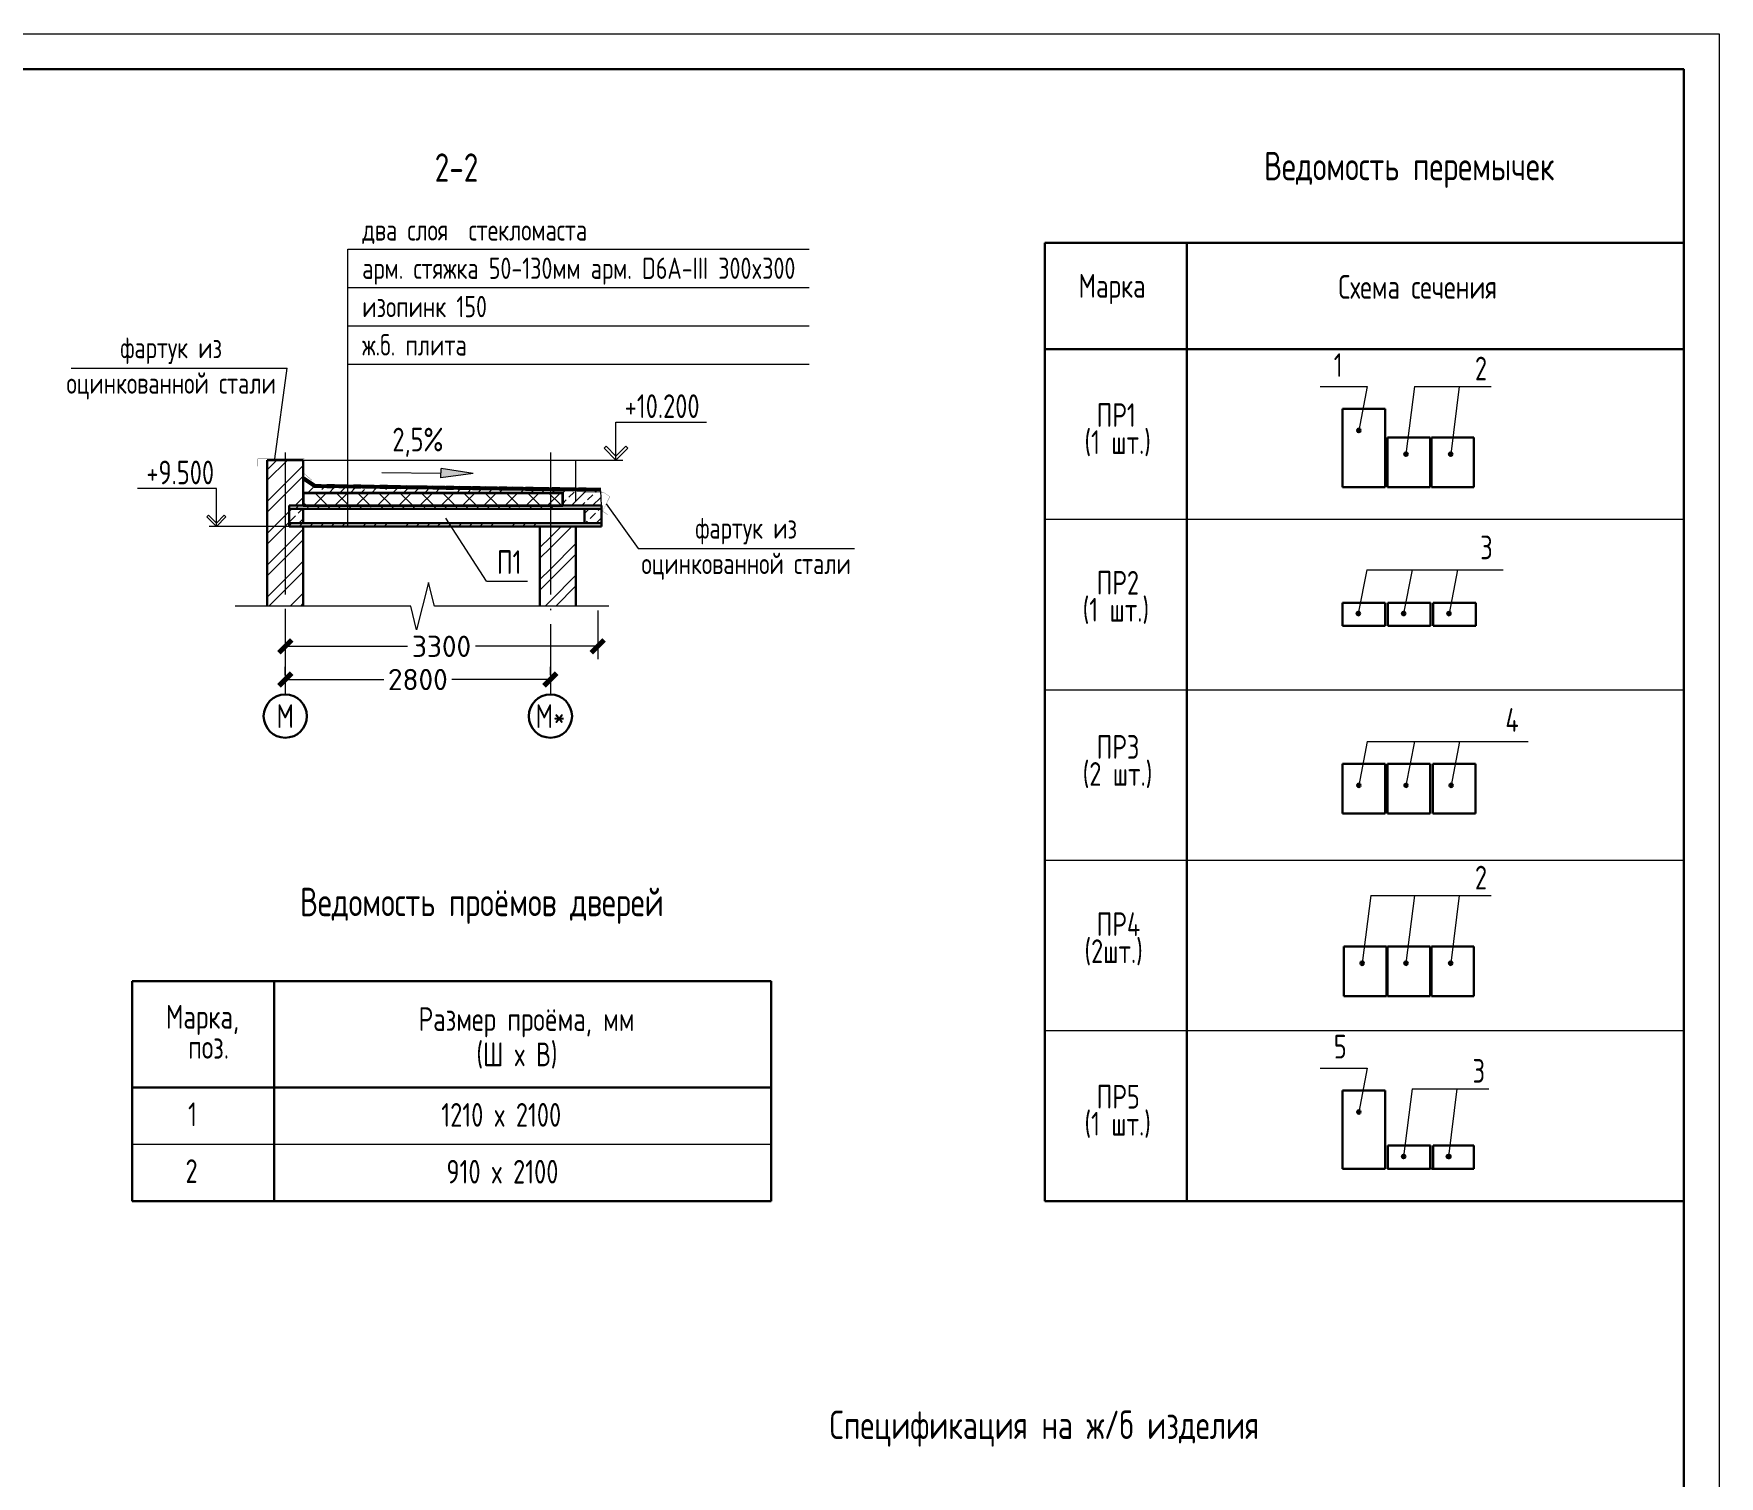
# Model space of a CAD drawing. Extents: x -965262 to 1142518, y -357520 to 71675.
# Drawn here: x 1023160 to 1046918, y -218388 to -198052 of the extents above; entities that cross this region are included whole.
import ezdxf

# ---------------------------------------------------------------- set-up
doc = ezdxf.new("R2010")
doc.units = 0
doc.header["$LTSCALE"] = 10
doc.linetypes.add('DOTE', pattern=[2.42, 2, -0.2, 0.02, -0.2])
doc.layers.get('0').update_dxf_attribs({"linetype": 'CONTINUOUS', "lineweight": 30})
doc.layers.get('Defpoints').update_dxf_attribs({"linetype": 'CONTINUOUS'})
doc.layers.add('DOTE', color=7, linetype='DOTE', lineweight=9)
doc.styles.add('GOST 2.304', font='isocpeur.ttf', dxfattribs={"width": 0.75, "height": 250})
doc.styles.get("Standard").update_dxf_attribs({"font": 'isocpeur.ttf', "height": 300})
doc.dimstyles.get("Standard").update_dxf_attribs({"dimscale": 100, "dimtxt": 300, "dimasz": 1.8, "dimexe": 1.8, "dimexo": 0.625, "dimgap": 0.9, "dimtad": 0, "dimdec": 0, "dimzin": 0, "dimdsep": 46, "dimtxsty": 'Standard', "dimblk": 'ARCHTICK', "dimcen": 0.9, "dimclrd": 256, "dimclre": 256, "dimclrt": 256, "dimadec": 0, "dimazin": 0, "dimtfac": 1, "dimtdec": 0, "dimtofl": 0, "dimtmove": 0, "dimatfit": 3, "dimfxl": 1, "dimtolj": 1, "dimtzin": 0, "dimlwd": 15, "dimlwe": 15, "dimarcsym": 0})
pattern_1 = [(45, (520527.67, -222329.96), (-224.58229, 224.58229), []), (45, (520677.4, -222329.96), (-224.58229, 224.58229), [])]
pattern_2 = [(45, (520527.67, -222329.96), (-149.72152, 149.72152), []), (45, (520677.4, -222329.96), (-149.72152, 149.72152), [105.869105, -52.93455])]

# ---------------------------------------------------------------- blocks, each defined once
blk = doc.blocks.new('_ArchTick')
at = {"color": 0, "linetype": 'ByBlock', "lineweight": 0, "const_width": 0.4}
blk.add_lwpolyline([(-0.5, -0.5), (0.5, 0.5)], dxfattribs=at)
blk = doc.blocks.new('*D2348')
at = {"lineweight": 15, "transparency": 16777216}
for p, q in [((1026706, -207093), (1026706, -206976)), ((1026706, -207156), (1028094, -207156)), ((1030442, -207156), (1029054, -207156)), ((1030442, -207093), (1030442, -206976))]:
    blk.add_line(p, q, dxfattribs=at)
at = {"layer": 'Defpoints', "color": 0, "lineweight": 15, "transparency": 16777216}
for p in [(1026706, -207156), (1030442, -207156), (1030442, -207156)]:
    blk.add_point(p, dxfattribs=at)
at = {"lineweight": 15, "transparency": 16777216, "xscale": 180, "yscale": 180, "zscale": 180, "rotation": 180}
blk.add_blockref('_ArchTick', (1026706, -207156), dxfattribs=at)
at = {"lineweight": 15, "transparency": 16777216, "xscale": 180, "yscale": 180, "zscale": 180}
blk.add_blockref('_ArchTick', (1030442, -207156), dxfattribs=at)
at = {"lineweight": 15, "transparency": 16777216, "insert": (1028574, -207156), "char_height": 300, "attachment_point": 5}
blk.add_mtext('\\A1;2800', dxfattribs=at)
blk = doc.blocks.new('*D2356')
at = {"lineweight": 15, "ltscale": 10, "transparency": 16777216}
for p, q in [((1026706, -206183), (1026706, -206868)), ((1031109, -206183), (1031109, -206868)), ((1026706, -206688), (1028428, -206688)), ((1031109, -206688), (1029388, -206688))]:
    blk.add_line(p, q, dxfattribs=at)
at = {"layer": 'Defpoints', "color": 0, "lineweight": 15, "ltscale": 10, "transparency": 16777216}
for p in [(1026706, -206121), (1031109, -206121), (1031109, -206688)]:
    blk.add_point(p, dxfattribs=at)
at = {"lineweight": 15, "ltscale": 10, "transparency": 16777216, "xscale": 180, "yscale": 180, "zscale": 180, "rotation": 180}
blk.add_blockref('_ArchTick', (1026706, -206688), dxfattribs=at)
at = {"lineweight": 15, "ltscale": 10, "transparency": 16777216, "xscale": 180, "yscale": 180, "zscale": 180}
blk.add_blockref('_ArchTick', (1031109, -206688), dxfattribs=at)
at = {"lineweight": 15, "ltscale": 10, "transparency": 16777216, "insert": (1028908, -206688), "char_height": 300, "attachment_point": 5}
blk.add_mtext('\\A1;3300', dxfattribs=at)

msp = doc.modelspace()

# ---------------------------------------------------------------- hatches: boundary and pattern name
for points in [[(1041862, -203644.6, 1), (1041812, -203644.6, 1)], [(1042526.8, -203978.9, 1), (1042476.8, -203978.9, 1)], [(1043156.6, -203978.9, 1), (1043106.6, -203978.9, 1)], [(1041854.5, -206226.3, 1), (1041804.5, -206226.3, 1)], [(1042493.9, -206226.3, 1), (1042443.8, -206226.3, 1)], [(1043133.2, -206226.3, 1), (1043083.2, -206226.3, 1)], [(1041862, -208647.7, 1), (1041812, -208647.7, 1)], [(1042526.8, -208647.7, 1), (1042476.8, -208647.7, 1)], [(1043163.4, -208647.7, 1), (1043113.4, -208647.7, 1)], [(1041909.7, -211155.2, 1), (1041859.7, -211155.2, 1)], [(1042526.8, -211155.2, 1), (1042476.8, -211155.2, 1)], [(1043156.6, -211155.2, 1), (1043106.6, -211155.2, 1)], [(1041862, -213252.7, 1), (1041812, -213252.7, 1)], [(1042493.9, -213879.3, 1), (1042443.8, -213879.3, 1)], [(1042493.9, -213879.8, 1), (1042443.8, -213879.8, 1)], [(1043123.6, -213879.3, 1), (1043073.6, -213879.3, 1)], [(1043133.2, -213879.8, 1), (1043083.2, -213879.8, 1)]]:
    msp.add_hatch(color=256).paths.add_polyline_path(points)
at = {"lineweight": 15, "ltscale": 10}
h = msp.add_hatch(dxfattribs=at)
h.set_pattern_fill('ANSI32', color=256, scale=33.3446, style=0)
h.set_pattern_definition(pattern_1)
h.paths.add_polyline_path([(1026705.7, -204063.4), (1026452.1, -204063.4), (1026452.1, -206120.6), (1026705.7, -206120.6)])
h.paths.add_polyline_path([(1026959.2, -204063.4), (1026705.7, -204063.4), (1026705.7, -206120.6), (1026959.2, -206120.6), (1026959.2, -204997.5), (1026759.1, -204997.5), (1026759.1, -204703.9), (1026959.2, -204703.9), (1026959.2, -204527.9)])
msp.add_hatch(color=256, dxfattribs=at).paths.add_polyline_path([(1028901.3, -204181.5), (1028899.5, -204312.3), (1029353.2, -204252.9)])
h = msp.add_hatch(dxfattribs=at)
h.set_pattern_fill('ANSI33', color=256, scale=33.3446, style=0)
h.set_pattern_definition(pattern_2)
h.paths.add_polyline_path([(1026959.2, -204441.2), (1026959.2, -204527.9), (1030442.2, -204527.9), (1030442.2, -204485.5)])
h.paths.add_polyline_path([(1030442.2, -204485.5), (1030442.2, -204527.9), (1030617.7, -204527.9), (1030617.7, -204703.9), (1031152, -204703.9), (1031152, -204494.5)])
h = msp.add_hatch(dxfattribs=at)
h.set_pattern_fill('ANSI37', color=256, scale=66.722783, style=0)
h.set_pattern_definition([(45, (986309.93, -196067.3), (-149.7969, 149.7969), []), (135, (986309.93, -196067.3), (-149.7969, -149.7969), [])])
h.paths.add_polyline_path([(1030442.2, -204527.9), (1026959.2, -204527.9), (1026959.2, -204703.9), (1030442.2, -204703.9)])
h.paths.add_polyline_path([(1030617.7, -204527.9), (1030442.2, -204527.9), (1030442.2, -204703.9), (1030617.7, -204703.9)])
h = msp.add_hatch(dxfattribs=at)
h.set_pattern_fill('ANSI35', color=256, scale=33.361392, style=0)
h.set_pattern_definition([(45, (986309.93, -196156.75), (-149.7969, 149.7969), []), (45, (986459.73, -196156.75), (-149.7969, 149.7969), [264.80605, -52.9612, 0, -52.9612])])
h.paths.add_polyline_path([(1030442.2, -204703.9), (1026759.1, -204703.9), (1026759.1, -204750.6), (1030442.2, -204750.6)])
h.paths.add_polyline_path([(1029012.2, -204950.8), (1026759.1, -204950.8), (1026759.1, -204997.5), (1029042.6, -204997.5)])
h.paths.add_polyline_path([(1030442.2, -204950.8), (1029012.2, -204950.8), (1029042.6, -204997.5), (1030442.2, -204997.5)])
h.paths.add_polyline_path([(1030495.5, -204950.8), (1030442.2, -204950.8), (1030442.2, -204997.5), (1030495.5, -204997.5)])
h.paths.add_polyline_path([(1030495.5, -204703.9), (1030442.2, -204703.9), (1030442.2, -204750.6), (1030495.5, -204750.6)])
h = msp.add_hatch(dxfattribs=at)
h.set_pattern_fill('ANSI33', color=256, scale=33.3446, style=0)
h.set_pattern_definition(pattern_2)
h.paths.add_polyline_path([(1026959.2, -204750.6), (1026759.1, -204750.6), (1026759.1, -204950.8), (1026959.2, -204950.8)])
h = msp.add_hatch(dxfattribs=at)
h.set_pattern_fill('ANSI33', color=256, scale=33.3446, style=0)
h.set_pattern_definition(pattern_2)
h.paths.add_polyline_path([(1031162.8, -204750.6), (1030922.9, -204750.6), (1030922.9, -204950.8), (1031162.8, -204950.8)])
h = msp.add_hatch(dxfattribs=at)
h.set_pattern_fill('ANSI32', color=256, scale=33.3446, style=0)
h.set_pattern_definition(pattern_1)
h.paths.add_polyline_path([(1030442.2, -204997.5), (1030295.4, -204997.5), (1030295.4, -206120.6), (1030442.2, -206120.6)])
h = msp.add_hatch(dxfattribs=at)
h.set_pattern_fill('ANSI32', color=256, scale=33.3446, style=0)
h.set_pattern_definition(pattern_1)
h.paths.add_polyline_path([(1030802.5, -204997.5), (1030442.2, -204997.5), (1030442.2, -206120.6), (1030802.5, -206120.6)])

# ---------------------------------------------------------------- linework, layer by layer
for p, q in [((1037409.5, -200999.2, 9801.8), (1046417, -200999.2, 9801.8)), ((1037409.5, -202500.4, 9801.8), (1037409.5, -200999.2, 9801.8)), ((1039411.2, -202500.4, 9801.8), (1039411.2, -200999.2, 9801.8)), ((1046417, -202500.4, 9801.8), (1046417, -200999.2, 9801.8)), ((1046417, -200999.2, 9801.8), (1046417, -202500.4, 9801.8)), ((1046417, -202500.4, 9801.8), (1037409.5, -202500.4, 9801.8)), ((1037409.5, -202500.4, 9801.8), (1037409.5, -214510.5, 9801.8)), ((1039411.2, -202500.4, 9801.8), (1039411.2, -214510.5, 9801.8)), ((1046417, -202500.4, 9801.8), (1046417, -209706.5, 9801.8)), ((1046417, -202500.4, 9801.8), (1046417, -209706.5, 9801.8)), ((1041606, -203342.4, 9801.8), (1041606, -204443.3, 9801.8)), ((1042206.5, -203342.4, 9801.8), (1041606, -203342.4, 9801.8)), ((1042206.5, -203342.4, 9801.8), (1042206.5, -204443.3, 9801.8)), ((1042242.6, -203742.7, 9801.8), (1042242.6, -204443.3, 9801.8)), ((1042843.1, -203742.7, 9801.8), (1042242.6, -203742.7, 9801.8)), ((1042843.1, -203742.7, 9801.8), (1042843.1, -204443.3, 9801.8)), ((1043460.2, -203742.7, 9801.8), (1042859.7, -203742.7, 9801.8)), ((1042859.7, -203742.7, 9801.8), (1042859.7, -204443.3, 9801.8)), ((1043460.2, -203742.7, 9801.8), (1043460.2, -204443.3, 9801.8)), ((1042206.5, -204118, 9801.8), (1042206.5, -204443.3, 9801.8)), ((1042843.1, -204118, 9801.8), (1042843.1, -204443.3, 9801.8)), ((1043460.2, -204118, 9801.8), (1043460.2, -204443.3, 9801.8)), ((1042206.5, -204443.3, 9801.8), (1041606, -204443.3, 9801.8)), ((1042843.1, -204443.3, 9801.8), (1042242.6, -204443.3, 9801.8)), ((1043460.2, -204443.3, 9801.8), (1042859.7, -204443.3, 9801.8)), ((1041606, -206072.7, 9801.8), (1041606, -206397.9, 9801.8)), ((1042206.5, -206072.7, 9801.8), (1041606, -206072.7, 9801.8)), ((1042206.5, -206072.7, 9801.8), (1041606, -206072.7, 9801.8)), ((1042206.5, -206072.7, 9801.8), (1042206.5, -206397.9, 9801.8)), ((1042845.9, -206072.7, 9801.8), (1042245.4, -206072.7, 9801.8)), ((1042845.9, -206072.7, 9801.8), (1042245.4, -206072.7, 9801.8)), ((1042245.4, -206072.7, 9801.8), (1042245.4, -206397.9, 9801.8)), ((1042845.9, -206072.7, 9801.8), (1042845.9, -206397.9, 9801.8)), ((1042884.7, -206072.7, 9801.8), (1042884.7, -206397.9, 9801.8)), ((1043485.2, -206072.7, 9801.8), (1042884.7, -206072.7, 9801.8)), ((1043485.2, -206072.7, 9801.8), (1042884.7, -206072.7, 9801.8)), ((1043485.2, -206072.7, 9801.8), (1043485.2, -206397.9, 9801.8)), ((1042206.5, -206397.9, 9801.8), (1041606, -206397.9, 9801.8)), ((1042845.9, -206397.9, 9801.8), (1042245.4, -206397.9, 9801.8)), ((1043485.2, -206397.9, 9801.8), (1042884.7, -206397.9, 9801.8)), ((1041606, -208345.5, 9801.8), (1041606, -209046, 9801.8)), ((1042206.5, -208345.5, 9801.8), (1041606, -208345.5, 9801.8)), ((1042206.5, -208345.5, 9801.8), (1042206.5, -209046, 9801.8)), ((1042242.6, -208345.5, 9801.8), (1042242.6, -209046, 9801.8)), ((1042843.1, -208345.5, 9801.8), (1042242.6, -208345.5, 9801.8)), ((1042843.1, -208345.5, 9801.8), (1042843.1, -209046, 9801.8)), ((1043479.6, -208345.5, 9801.8), (1042879.1, -208345.5, 9801.8)), ((1042879.1, -208345.5, 9801.8), (1042879.1, -209046, 9801.8)), ((1043479.6, -208345.5, 9801.8), (1043479.6, -209046, 9801.8)), ((1042206.5, -209046, 9801.8), (1041606, -209046, 9801.8)), ((1042843.1, -209046, 9801.8), (1042242.6, -209046, 9801.8)), ((1043479.6, -209046, 9801.8), (1042879.1, -209046, 9801.8)), ((1041625.5, -210919, 9801.8), (1041625.5, -211619.5, 9801.8)), ((1042226, -210919, 9801.8), (1041625.5, -210919, 9801.8)), ((1042226, -210919, 9801.8), (1042226, -211619.5, 9801.8)), ((1042843.1, -210919, 9801.8), (1042242.6, -210919, 9801.8)), ((1042242.6, -210919, 9801.8), (1042242.6, -211619.5, 9801.8)), ((1042843.1, -210919, 9801.8), (1042843.1, -211619.5, 9801.8)), ((1043460.2, -210919, 9801.8), (1042859.7, -210919, 9801.8)), ((1042859.7, -210919, 9801.8), (1042859.7, -211619.5, 9801.8)), ((1043460.2, -210919, 9801.8), (1043460.2, -211619.5, 9801.8)), ((1024546.1, -211407.9, 9801.8), (1033553.7, -211407.9, 9801.8)), ((1024546.1, -212909.2, 9801.8), (1024546.1, -211407.9, 9801.8)), ((1026547.8, -212909.2, 9801.8), (1026547.8, -211407.9, 9801.8)), ((1033553.7, -211407.9, 9801.8), (1033553.7, -212909.2, 9801.8)), ((1042226, -211294.3, 9801.8), (1042226, -211619.5, 9801.8)), ((1042843.1, -211294.3, 9801.8), (1042843.1, -211619.5, 9801.8)), ((1043460.2, -211294.3, 9801.8), (1043460.2, -211619.5, 9801.8)), ((1042226, -211619.5, 9801.8), (1041625.5, -211619.5, 9801.8)), ((1042843.1, -211619.5, 9801.8), (1042242.6, -211619.5, 9801.8)), ((1043460.2, -211619.5, 9801.8), (1042859.7, -211619.5, 9801.8)), ((1033553.7, -212909.2, 9801.8), (1024546.1, -212909.2, 9801.8)), ((1024546.1, -212909.2, 9801.8), (1024546.1, -214510.5, 9801.8)), ((1026547.8, -212909.2, 9801.8), (1026547.8, -214510.5, 9801.8)), ((1033553.7, -212909.2, 9801.8), (1033553.7, -214510.5, 9801.8)), ((1041606, -212950.5, 9801.8), (1041606, -214051.4, 9801.8)), ((1042206.5, -212950.5, 9801.8), (1041606, -212950.5, 9801.8)), ((1042206.5, -212950.5, 9801.8), (1042206.5, -214051.4, 9801.8)), ((1042206.5, -213726.1, 9801.8), (1042206.5, -214051.4, 9801.8)), ((1042845.9, -213726.1, 9801.8), (1042245.4, -213726.1, 9801.8)), ((1042245.4, -213726.1, 9801.8), (1042245.4, -214051.4, 9801.8)), ((1042845.9, -213726.1, 9801.8), (1042245.4, -213726.1, 9801.8)), ((1042843.1, -213726.1, 9801.8), (1042843.1, -214051.4, 9801.8)), ((1042845.9, -213726.1, 9801.8), (1042845.9, -214051.4, 9801.8)), ((1043460.2, -213726.1, 9801.8), (1042884.7, -213726.1, 9801.8)), ((1042884.7, -213726.1, 9801.8), (1042884.7, -214051.4, 9801.8)), ((1043460.2, -213726.1, 9801.8), (1042884.7, -213726.1, 9801.8)), ((1043460.2, -213726.1, 9801.8), (1043460.2, -214051.4, 9801.8)), ((1042206.5, -214051.4, 9801.8), (1041606, -214051.4, 9801.8)), ((1042843.1, -214051.4, 9801.8), (1042242.6, -214051.4, 9801.8)), ((1042845.9, -214051.4, 9801.8), (1042245.4, -214051.4, 9801.8)), ((1043460.2, -214051.4, 9801.8), (1042859.7, -214051.4, 9801.8)), ((1043460.2, -214051.4, 9801.8), (1042884.7, -214051.4, 9801.8)), ((1033553.7, -214510.5, 9801.8), (1024546.1, -214510.5, 9801.8)), ((1046417, -214510.5, 9801.8), (1037409.5, -214510.5, 9801.8))]:
    msp.add_line(p, q)
at = {"lineweight": 15, "ltscale": 10, "extrusion": (0, -1, 0)}
for p, q in [((1023685.9, -202765.3), (1026732.6, -202765.3)), ((1031681.8, -205308.1, 9801.8), (1034728.5, -205308.1, 9801.8))]:
    msp.add_line(p, q, dxfattribs=at)
at = {"lineweight": 15, "ltscale": 10, "extrusion": (0.972576, 0.068877, -0.222153)}
msp.add_line((1026558.5, -204044.1, 11008.5), (1026732.6, -202765.3), dxfattribs=at)
at = {"lineweight": 15, "ltscale": 10, "extrusion": (1, 0, 0)}
msp.add_line((1027587.2, -204997.5, 9801.8), (1027587.2, -202708.6, 11972), dxfattribs=at)
at = {"lineweight": 15, "ltscale": 0.25}
for p, q in [((1041291.4, -203026.5, 9801.8), (1041956.2, -203026.5, 9801.8)), ((1041956.2, -203026.5, 9801.8), (1041837, -203644.6, 9801.8)), ((1042621.1, -203026.5, 9801.8), (1042501.8, -203979.4, 9801.8)), ((1043250.9, -203026.5, 9801.8), (1043131.6, -203979.4, 9801.8)), ((1041948.8, -205608.2, 9801.8), (1041829.5, -206226.3, 9801.8)), ((1041948.8, -205608.2, 9801.8), (1043869.7, -205608.2, 9801.8)), ((1042588.1, -205608.2, 9801.8), (1042468.8, -206226.3, 9801.8)), ((1043227.4, -205608.2, 9801.8), (1043108.2, -206226.3, 9801.8)), ((1041956.2, -208029.5, 9801.8), (1041837, -208647.7, 9801.8)), ((1041956.2, -208029.5, 9801.8), (1044221.8, -208029.5, 9801.8)), ((1042621.1, -208029.5, 9801.8), (1042501.8, -208647.7, 9801.8)), ((1043257.6, -208029.5, 9801.8), (1043138.4, -208647.7, 9801.8)), ((1042004, -210202.7, 9801.8), (1041884.7, -211155.6, 9801.8)), ((1042621.1, -210202.7, 9801.8), (1042501.8, -211155.6, 9801.8)), ((1043250.9, -210202.7, 9801.8), (1043131.6, -211155.6, 9801.8)), ((1041291.4, -212634.6, 9801.8), (1041956.2, -212634.6, 9801.8)), ((1041956.2, -212634.6, 9801.8), (1041837, -213252.7, 9801.8)), ((1042588.1, -212926.9, 9801.8), (1042468.8, -213879.8, 9801.8)), ((1043217.9, -212926.9, 9801.8), (1043098.6, -213879.8, 9801.8))]:
    msp.add_line(p, q, dxfattribs=at)
at = {"lineweight": 15}
for p, q in [((1042621.1, -203026.5, 9801.8), (1043701.9, -203026.5, 9801.8)), ((1028899.5, -204312.3, 9801.8), (1028901.3, -204181.5, 9801.8)), ((1029353.2, -204252.9, 9801.8), (1028899.5, -204312.3, 9801.8)), ((1029353.2, -204252.9, 9801.8), (1028901.3, -204181.5, 9801.8)), ((1046417, -204902.4, 9801.8), (1037409.5, -204902.4, 9801.8)), ((1046417, -207304.5, 9801.8), (1037409.5, -207304.5, 9801.8)), ((1046417, -209706.5, 9801.8), (1037409.5, -209706.5, 9801.8)), ((1042004, -210202.7, 9801.8), (1043701.9, -210202.7, 9801.8)), ((1046417, -212108.5, 9801.8), (1037409.5, -212108.5, 9801.8)), ((1042588.1, -212926.9, 9801.8), (1043668.9, -212926.9, 9801.8)), ((1033553.7, -213709.9, 9801.8), (1024546.1, -213709.9, 9801.8))]:
    msp.add_line(p, q, dxfattribs=at)
at = {"ltscale": 100, "extrusion": (0, -1, 0)}
for p, q in [((1026452.1, -204063.4, 9801.8), (1026452.1, -206120.6, 9801.8)), ((1026959.2, -204063.4, 9801.8), (1026959.2, -204703.9, 9801.8)), ((1026959.2, -204997.5, 9801.8), (1026959.2, -206120.6, 9801.8)), ((1030295.4, -204997.5, 9801.8), (1030295.4, -206120.6, 9801.8)), ((1030802.5, -204997.5, 9801.8), (1030802.5, -206120.6, 9801.8))]:
    msp.add_line(p, q, dxfattribs=at)
at = {"ltscale": 10}
for p, q in [((1026452.1, -204063.4, 9801.8), (1026959.2, -204063.4, 9801.8)), ((1026759.1, -204703.9, 9801.8), (1031162.8, -204703.9, 9801.8)), ((1026759.1, -204703.9, 9801.8), (1026759.1, -204997.5, 9801.8)), ((1026759.1, -204750.6, 9801.8), (1031162.8, -204750.6, 9801.8)), ((1026959.2, -204750.6, 9801.8), (1026959.2, -204950.8, 9801.8)), ((1030922.9, -204750.6, 9801.8), (1030922.9, -204950.8, 9801.8)), ((1031162.8, -204703.9, 9801.8), (1031162.8, -204997.5, 9801.8)), ((1026759.1, -204950.8, 9801.8), (1031162.8, -204950.8, 9801.8)), ((1026759.1, -204997.5, 9801.8), (1031162.8, -204997.5, 9801.8))]:
    msp.add_line(p, q, dxfattribs=at)
at = {"lineweight": 15, "ltscale": 10}
for p, q in [((1026959.2, -204063.4, 9801.8), (1030802.5, -204063.4, 9801.8)), ((1028065.7, -204235.8, 9801.8), (1028900.4, -204246.9, 9801.8))]:
    msp.add_line(p, q, dxfattribs=at)
at = {"lineweight": 0, "ltscale": 10}
for p, q in [((1030802.5, -204647.4, 9801.8), (1030802.5, -204063.4, 9801.8)), ((1031162.8, -204703.9, 9801.8), (1031152, -204494.5, 9801.8))]:
    msp.add_line(p, q, dxfattribs=at)
at = {"linetype": 'Continuous', "lineweight": 15, "ltscale": 100}
for p, q in [((1031226.5, -203868.3, 11008.5), (1031198.2, -203896.6, 11008.5)), ((1031198.2, -203896.6, 11008.5), (1031365, -204063.4, 9801.8)), ((1031365, -204006.8, 11008.5), (1031226.5, -203868.3, 11008.5)), ((1031365, -204006.8, 11008.5), (1031503.5, -203868.3, 11008.5)), ((1031531.8, -203896.6, 11008.5), (1031365, -204063.4, 9801.8)), ((1031365, -204063.4, 9801.8), (1031365, -204006.8, 11008.5)), ((1031365, -204063.4, 9801.8), (1031365, -204006.8, 11008.5)), ((1031503.5, -203868.3, 11008.5), (1031531.8, -203896.6, 11008.5)), ((1025624.3, -204840.5, 11008.5), (1025600.7, -204864.1, 11008.5)), ((1025600.7, -204864.1, 11008.5), (1025734.1, -204997.5, 9801.8)), ((1025734.1, -204950.3, 11008.5), (1025624.3, -204840.5, 11008.5)), ((1025734.1, -204950.3, 11008.5), (1025844, -204840.5, 11008.5)), ((1025867.6, -204864.1, 11008.5), (1025734.1, -204997.5, 9801.8)), ((1025734.1, -204997.5, 9801.8), (1025734.1, -204950.3, 11008.5)), ((1025734.1, -204997.5, 9801.8), (1025734.1, -204950.3, 11008.5)), ((1025844, -204840.5, 11008.5), (1025867.6, -204864.1, 11008.5))]:
    msp.add_line(p, q, dxfattribs=at)
at = {"linetype": 'Continuous', "ltscale": 2}
for p, q in [((1026974.2, -204308.2, 11008.5), (1026959.2, -204330.3, 11008.5)), ((1027062.6, -204368, 11008.5), (1026974.2, -204308.2, 11008.5)), ((1026959.2, -204330.3, 11008.5), (1027047.6, -204390.1, 11008.5)), ((1027047.6, -204390.1, 11008.5), (1027062.6, -204368, 11008.5)), ((1027128.9, -204412.9, 11008.5), (1027114, -204435, 11008.5)), ((1027114, -204435, 11008.5), (1027123.1, -204441.2, 11008.5)), ((1027123.1, -204441.2, 11008.5), (1027123.4, -204414.5, 11008.5)), ((1027123.4, -204414.5, 11008.5), (1027123.1, -204441.2, 11008.5)), ((1027131.4, -204414.6, 11008.5), (1027123.1, -204441.2, 11008.5)), ((1027131.4, -204414.6, 11008.5), (1027123.1, -204441.2, 11008.5)), ((1027123.1, -204441.2, 11008.5), (1027138, -204419.1, 11008.5)), ((1027123.1, -204441.2, 11008.5), (1027138, -204419.1, 11008.5)), ((1027123.1, -204441.2, 11008.5), (1027123.1, -204441.2, 11008.5)), ((1027123.1, -204441.2, 11008.5), (1027123.1, -204441.2, 11008.5)), ((1027123.1, -204441.2, 11008.5), (1027210.8, -204442.3, 11008.5)), ((1027123.4, -204414.5, 11008.5), (1027131.4, -204414.6, 11008.5)), ((1027211.2, -204415.6, 11008.5), (1027123.4, -204414.5, 11008.5)), ((1027138, -204419.1, 11008.5), (1027128.9, -204412.9, 11008.5)), ((1027138, -204419.1, 11008.5), (1027131.4, -204414.6, 11008.5)), ((1027210.8, -204442.3, 11008.5), (1027211.2, -204415.6, 11008.5)), ((1027291.2, -204416.7, 11008.5), (1027290.9, -204443.4, 11008.5)), ((1027290.9, -204443.4, 11008.5), (1027397.6, -204444.8, 11008.5)), ((1027398, -204418.1, 11008.5), (1027291.2, -204416.7, 11008.5)), ((1027397.6, -204444.8, 11008.5), (1027398, -204418.1, 11008.5)), ((1027478.1, -204419.2, 11008.5), (1027477.7, -204445.9, 11008.5)), ((1027477.7, -204445.9, 11008.5), (1027584.4, -204447.3, 11008.5)), ((1027584.8, -204420.6, 11008.5), (1027478.1, -204419.2, 11008.5)), ((1027584.4, -204447.3, 11008.5), (1027584.8, -204420.6, 11008.5)), ((1027664.9, -204421.6, 11008.5), (1027664.5, -204448.3, 11008.5)), ((1027664.5, -204448.3, 11008.5), (1027771.3, -204449.7, 11008.5)), ((1027771.6, -204423.1, 11008.5), (1027664.9, -204421.6, 11008.5)), ((1027771.3, -204449.7, 11008.5), (1027771.6, -204423.1, 11008.5)), ((1027851.7, -204424.1, 11008.5), (1027851.3, -204450.8, 11008.5)), ((1027851.3, -204450.8, 11008.5), (1027958.1, -204452.2, 11008.5)), ((1027958.4, -204425.5, 11008.5), (1027851.7, -204424.1, 11008.5)), ((1027958.1, -204452.2, 11008.5), (1027958.4, -204425.5, 11008.5)), ((1028038.5, -204426.6, 11008.5), (1028038.1, -204453.3, 11008.5)), ((1028038.1, -204453.3, 11008.5), (1028144.9, -204454.7, 11008.5)), ((1028145.2, -204428, 11008.5), (1028038.5, -204426.6, 11008.5)), ((1028144.9, -204454.7, 11008.5), (1028145.2, -204428, 11008.5)), ((1028225.3, -204429.1, 11008.5), (1028224.9, -204455.8, 11008.5)), ((1028224.9, -204455.8, 11008.5), (1028331.7, -204457.2, 11008.5)), ((1028332, -204430.5, 11008.5), (1028225.3, -204429.1, 11008.5)), ((1028331.7, -204457.2, 11008.5), (1028332, -204430.5, 11008.5)), ((1028412.1, -204431.5, 11008.5), (1028411.7, -204458.2, 11008.5)), ((1028411.7, -204458.2, 11008.5), (1028518.5, -204459.6, 11008.5)), ((1028518.8, -204433, 11008.5), (1028412.1, -204431.5, 11008.5)), ((1028518.5, -204459.6, 11008.5), (1028518.8, -204433, 11008.5)), ((1028598.9, -204434, 11008.5), (1028598.5, -204460.7, 11008.5)), ((1028598.5, -204460.7, 11008.5), (1028705.3, -204462.1, 11008.5)), ((1028705.6, -204435.4, 11008.5), (1028598.9, -204434, 11008.5)), ((1028705.3, -204462.1, 11008.5), (1028705.6, -204435.4, 11008.5)), ((1028785.7, -204436.5, 11008.5), (1028785.4, -204463.2, 11008.5)), ((1028785.4, -204463.2, 11008.5), (1028892.1, -204464.6, 11008.5)), ((1028892.5, -204437.9, 11008.5), (1028785.7, -204436.5, 11008.5)), ((1028892.1, -204464.6, 11008.5), (1028892.5, -204437.9, 11008.5)), ((1028972.5, -204439, 11008.5), (1028972.2, -204465.7, 11008.5)), ((1028972.2, -204465.7, 11008.5), (1029078.9, -204467.1, 11008.5)), ((1029079.3, -204440.4, 11008.5), (1028972.5, -204439, 11008.5)), ((1029078.9, -204467.1, 11008.5), (1029079.3, -204440.4, 11008.5)), ((1029159.3, -204441.4, 11008.5), (1029159, -204468.1, 11008.5)), ((1029159, -204468.1, 11008.5), (1029265.7, -204469.5, 11008.5)), ((1029266.1, -204442.9, 11008.5), (1029159.3, -204441.4, 11008.5)), ((1029265.7, -204469.5, 11008.5), (1029266.1, -204442.9, 11008.5)), ((1029346.1, -204443.9, 11008.5), (1029345.8, -204470.6, 11008.5)), ((1029345.8, -204470.6, 11008.5), (1029452.5, -204472, 11008.5)), ((1029452.9, -204445.3, 11008.5), (1029346.1, -204443.9, 11008.5)), ((1029452.5, -204472, 11008.5), (1029452.9, -204445.3, 11008.5)), ((1029532.9, -204446.4, 11008.5), (1029532.6, -204473.1, 11008.5)), ((1029532.6, -204473.1, 11008.5), (1029639.3, -204474.5, 11008.5)), ((1029639.7, -204447.8, 11008.5), (1029532.9, -204446.4, 11008.5)), ((1029639.3, -204474.5, 11008.5), (1029639.7, -204447.8, 11008.5)), ((1029719.7, -204448.9, 11008.5), (1029719.4, -204475.6, 11008.5)), ((1029719.4, -204475.6, 11008.5), (1029826.1, -204477, 11008.5)), ((1029826.5, -204450.3, 11008.5), (1029719.7, -204448.9, 11008.5)), ((1029826.1, -204477, 11008.5), (1029826.5, -204450.3, 11008.5)), ((1029906.6, -204451.3, 11008.5), (1029906.2, -204478, 11008.5)), ((1029906.2, -204478, 11008.5), (1030012.9, -204479.4, 11008.5)), ((1030013.3, -204452.8, 11008.5), (1029906.6, -204451.3, 11008.5)), ((1030012.9, -204479.4, 11008.5), (1030013.3, -204452.8, 11008.5)), ((1030093.4, -204453.8, 11008.5), (1030093, -204480.5, 11008.5)), ((1030093, -204480.5, 11008.5), (1030199.8, -204481.9, 11008.5)), ((1030200.1, -204455.2, 11008.5), (1030093.4, -204453.8, 11008.5)), ((1030199.8, -204481.9, 11008.5), (1030200.1, -204455.2, 11008.5)), ((1030280.2, -204456.3, 11008.5), (1030279.8, -204483, 11008.5)), ((1030279.8, -204483, 11008.5), (1030386.6, -204484.4, 11008.5)), ((1030386.9, -204457.7, 11008.5), (1030280.2, -204456.3, 11008.5)), ((1030386.6, -204484.4, 11008.5), (1030386.9, -204457.7, 11008.5)), ((1030467, -204458.8, 11008.5), (1030466.6, -204485.5, 11008.5)), ((1030466.6, -204485.5, 11008.5), (1030573.4, -204486.9, 11008.5)), ((1030573.7, -204460.2, 11008.5), (1030467, -204458.8, 11008.5)), ((1030573.4, -204486.9, 11008.5), (1030573.7, -204460.2, 11008.5)), ((1030653.8, -204461.2, 11008.5), (1030653.4, -204487.9, 11008.5)), ((1030653.4, -204487.9, 11008.5), (1030760.2, -204489.3, 11008.5)), ((1030760.5, -204462.7, 11008.5), (1030653.8, -204461.2, 11008.5)), ((1030760.2, -204489.3, 11008.5), (1030760.5, -204462.7, 11008.5)), ((1030840.6, -204463.7, 11008.5), (1030840.2, -204490.4, 11008.5)), ((1030840.2, -204490.4, 11008.5), (1030947, -204491.8, 11008.5)), ((1030947.3, -204465.1, 11008.5), (1030840.6, -204463.7, 11008.5)), ((1030947, -204491.8, 11008.5), (1030947.3, -204465.1, 11008.5)), ((1031027.4, -204466.2, 11008.5), (1031027, -204492.9, 11008.5)), ((1031027, -204492.9, 11008.5), (1031133.8, -204494.3, 11008.5)), ((1031134.1, -204467.6, 11008.5), (1031027.4, -204466.2, 11008.5)), ((1031133.8, -204494.3, 11008.5), (1031134.1, -204467.6, 11008.5))]:
    msp.add_line(p, q, dxfattribs=at)
at = {"lineweight": 15, "ltscale": 10, "extrusion": (-0.209869, -0.895927, 0.391497)}
msp.add_line((1031229.5, -204681.4, 9801.8), (1031681.8, -205308.1, 9801.8), dxfattribs=at)
at = {"color": 1, "lineweight": 15, "ltscale": 10}
for q in [(1028968.5, -204883.6, 9801.8), (1030119, -205768.3, 9801.8)]:
    msp.add_line((1029544, -205768.3, 9801.8), q, dxfattribs=at)
at = {"lineweight": 0, "ltscale": 10, "elevation": 9801.8}
msp.add_lwpolyline([(987467.6, -198052.5), (1046917.6, -198052.5), (1046917.6, -240087.8), (987467.6, -240087.8)], close=True, dxfattribs=at)
at = {"ltscale": 0.1, "elevation": 9801.8}
msp.add_lwpolyline([(989469.3, -239587.4), (1046417.2, -239587.4), (1046417.2, -198552.9), (989469.3, -198552.9), (989469.3, -239587.4)], close=True, dxfattribs=at)
at = {"lineweight": 15, "ltscale": 10, "extrusion": (0, 1, 0)}
for elevation in [-201088.6, -201628.6, -202168.6, -202708.6]:
    msp.add_lwpolyline([(-1027587.2, 11972), (-1034089.7, 11972)], dxfattribs=dict(at, elevation=elevation))
at = {"lineweight": 15, "ltscale": 10, "extrusion": (1, 0, 0), "elevation": 1027587.2}
msp.add_lwpolyline([(-202708.6, 11972), (-201088.6, 11972)], dxfattribs=at)
at = {"linetype": 'Continuous', "lineweight": 15, "ltscale": 100, "extrusion": (1, 0, 0)}
for points, elevation in [([(-204063.4, 9801.8), (-203529.6, 9801.8)], 1031365), ([(-204997.5, 9801.8), (-204463.7, 9801.8)], 1025734.1)]:
    msp.add_lwpolyline(points, dxfattribs=dict(at, elevation=elevation))
at = {"linetype": 'Continuous', "lineweight": 15, "ltscale": 100, "extrusion": (0, 1, 0)}
for points, elevation in [([(-1031365, 9801.8), (-1032641, 9801.8)], -203529.6), ([(-1030802.5, 9801.8), (-1031465, 9801.8)], -204063.4), ([(-1025734.1, 9801.8), (-1024623.2, 9801.8)], -204463.7), ([(-1026959.2, 9801.8), (-1025634.1, 9801.8)], -204997.5)]:
    msp.add_lwpolyline(points, dxfattribs=dict(at, elevation=elevation))
at = {"lineweight": 0, "ltscale": 10, "const_width": 3.34, "elevation": 9801.8}
for points in [[(1027081.2, -204347.9), (1026974.2, -204254), (1026974.2, -204044.1), (1026320.2, -204044.1), (1026320.2, -204149.2)], [(1030897.3, -204520.1), (1031192.2, -204520.1), (1031280.6, -204578.7), (1031178.3, -204784.1), (1031253.8, -204834.7)]]:
    msp.add_lwpolyline(points, dxfattribs=at)
at = {"linetype": 'Continuous', "ltscale": 2, "extrusion": (0.560354, 0.828253, 0), "elevation": 406250.1}
msp.add_lwpolyline([(-965079.6, 11008.5), (-965269.5, 11008.5)], dxfattribs=at)
at = {"linetype": 'Continuous', "ltscale": 2, "elevation": 9801.8}
msp.add_lwpolyline([(1026959.2, -204330.3), (1027123.1, -204441.2)], dxfattribs=at)
at = {"lineweight": 35, "ltscale": 10, "elevation": 9801.8}
msp.add_lwpolyline([(1026959.2, -204703.9), (1030617.7, -204703.9), (1030617.7, -204527.9), (1026959.2, -204527.9)], close=True, dxfattribs=at)
at = {"linetype": 'Continuous', "ltscale": 2, "extrusion": (-0.013248, -0.999912, 0)}
for points, elevation in [([(1029741.3, 9801.8), (1033770.6, 9801.8)], 190816.3), ([(1029749.3, 11008.5), (1033770.6, 11008.5)], 190789.6)]:
    msp.add_lwpolyline(points, dxfattribs=dict(at, elevation=elevation))
at = {"color": 5, "lineweight": 15, "ltscale": 100, "elevation": 9801.8}
msp.add_lwpolyline([(1031265.9, -206120.6), (1028807.5, -206120.6), (1028724.1, -205787), (1028557.3, -206454.3), (1028473.9, -206120.6), (1025997.6, -206120.6)], dxfattribs=at)
for centre, radius in [((1041837, -203644.6, 9801.8), 25), ((1042501.8, -203978.9, 9801.8), 25), ((1043131.6, -203978.9, 9801.8), 25), ((1041829.5, -206226.3, 9801.8), 25), ((1042468.8, -206226.3, 9801.8), 25), ((1043108.2, -206226.3, 9801.8), 25), ((1026705.7, -207671.8, 9801.8), 305), ((1030442.2, -207671.8, 9801.8), 305), ((1041837, -208647.7, 9801.8), 25), ((1042501.8, -208647.7, 9801.8), 25), ((1043138.4, -208647.7, 9801.8), 25), ((1041884.7, -211155.2, 9801.8), 25), ((1042501.8, -211155.2, 9801.8), 25), ((1043131.6, -211155.2, 9801.8), 25), ((1041837, -213252.7, 9801.8), 25), ((1042468.8, -213879.3, 9801.8), 25), ((1042468.8, -213879.8, 9801.8), 25), ((1043098.6, -213879.3, 9801.8), 25), ((1043108.2, -213879.8, 9801.8), 25)]:
    msp.add_circle(centre, radius)
at = {"layer": 'DOTE', "lineweight": 9, "ltscale": 100, "extrusion": (0, -1, 0)}
for p, q in [((1026705.7, -203957.9, 9801.8), (1026705.7, -207366.8, 9801.8)), ((1030442.2, -203957.9, 9801.8), (1030442.2, -207366.8, 9801.8))]:
    msp.add_line(p, q, dxfattribs=at)

# ---------------------------------------------------------------- texts
at = {"width": 0.75}
for s, height, p in [('2-2', 400.34, (1028811.8, -200139.8, 14151.9)), ('Марка', 333.61, (1037886.5, -201773.3, 9801.8)), ('Схема сечения', 333.614, (1041549.7, -201788.4, 9801.8)), ('1', 333.6, (1041483.9, -202889.9, 9801.8)), ('2', 333.6, (1043473.3, -202938.8, 9801.8)), ('ПР1', 333.61, (1038140.6, -203595.5, 9801.8)), ('(1 шт.)', 333.61, (1037969.6, -203976.1, 9801.8)), ('3', 333.6, (1043548.1, -205461, 9801.8)), ('ПР2', 333.61, (1038140.6, -205958.9, 9801.8)), ('(1 шт.)', 333.61, (1037944.5, -206339.5, 9801.8)), ('4', 333.6, (1043902.8, -207892.9, 9801.8)), ('ПР3', 333.61, (1038140.6, -208273, 9801.8)), ('(2 шт.)', 333.61, (1037944.5, -208653.6, 9801.8)), ('2', 333.6, (1043473.3, -210115, 9801.8)), ('ПР4', 333.61, (1038140.6, -210771.7, 9801.8)), ('(2шт.)', 333.61, (1037969.6, -211152.3, 9801.8)), ('Марка,', 333.61, (1025023.2, -212076.5, 9801.8)), ('Размер проёма, мм', 333.614, (1028584.5, -212109, 9801.8)), (' поз.', 333.61, (1025177.1, -212501.4, 9801.8)), ('(Ш х В)', 333.61, (1029398.9, -212606.9, 9801.8)), ('5', 333.6, (1041483.9, -212498, 9801.8)), ('3', 333.6, (1043440.3, -212839.2, 9801.8)), ('ПР5', 333.61, (1038140.6, -213203.6, 9801.8)), ('1', 333.6, (1025335.7, -213450.9, 9801.8)), ('1210 х 2100', 333.614, (1028904.7, -213459.8, 9801.8)), ('(1 шт.)', 333.61, (1037969.6, -213584.2, 9801.8)), ('2', 333.6, (1025299.2, -214253.2, 9801.8)), ('910 х 2100', 333.61, (1028977.5, -214260.5, 9801.8))]:
    msp.add_text(s, height=height, dxfattribs=at).set_placement(p)
at = {"ltscale": 5, "width": 0.75}
for s, p in [('Ведомость перемычек', (1040501.7, -200118.4, 9801.8)), ('Ведомость проёмов дверей ', (1026913.5, -210492, 9801.8)), ('Спецификация на ж/б изделия', (1034377.3, -217861.9, 9801.8))]:
    msp.add_text(s, height=400.337, dxfattribs=at).set_placement(p)
at = {"lineweight": 15, "width": 0.75}
msp.add_text('2,5%%%', height=333.61, dxfattribs=at).set_placement((1028215.4, -203940.5, 14151.9))
at = {"lineweight": 15, "ltscale": 10, "char_height": 300}
for s, insert, width, attachment_point in [('{\\W0.75;два слоя  стекломаста}', (1027789.7, -200668.6, 11972), 3464.999, 1), ('\\fISOCPEUR|b0|i0|c1|p34;\\W0.7500000000;\\T1.0000000000;\\o\\lарм. стяжка 50-130мм арм. D6A-III 300x300', (1027789.7, -201208.6, 11972), 6254.998, 1), ('\\fISOCPEUR|b0|i0|c1|p34;\\W0.7500000000;\\T1.0000000000;\\o\\lизопинк 150', (1027789.7, -201748.6, 11972), 1766.25, 1), ('{\\W0.75;фартук из\\Pоцинкованной стали}', (1025097.2, -202767.8, 2170.2), 4646.249, 5), ('\\fISOCPEUR|b0|i0|c1|p34;\\W0.7500000000;\\T1.0000000000;\\o\\lж.б. плита', (1027789.7, -202288.6, 11972), 1597.5, 1), ('{\\W0.75;фартук из\\Pоцинкованной стали}', (1033201.4, -205310.6, 11972), 4646.249, 5)]:
    msp.add_mtext(s, dxfattribs=dict(at, insert=insert, width=width, attachment_point=attachment_point))
at = {"linetype": 'Continuous', "lineweight": 15, "ltscale": 100, "char_height": 333.614, "attachment_point": 1}
for s, insert, width in [('\\W0.75;+10.{\\fISOCPEUR|b0|i0|c204|p34;200}', (1031490.1, -203136, 9801.8), 1175.989), ('\\fISOCPEUR|b0|i0|c1|p34;\\W0.7500000000;\\T1.0000000000;\\o\\l+9.500', (1024748.3, -204070.1, 9801.8), 1075.905)]:
    msp.add_mtext(s, dxfattribs=dict(at, insert=insert, width=width))
at = {"lineweight": 15, "insert": (1029861.7, -205501.4, 9801.8), "char_height": 333.61, "width": 1494.59, "attachment_point": 5, "style": 'GOST 2.304'}
msp.add_mtext('\\A1;П1', dxfattribs=at)
at = {"ltscale": 100, "width": 762.561, "attachment_point": 5, "style": 'GOST 2.304'}
for s, insert, char_height in [('М', (1026705.7, -207671.8, 9801.8), 333.6), ('М*', (1030442.2, -207671.8, 9801.8), 333.62)]:
    msp.add_mtext(s, dxfattribs=dict(at, insert=insert, char_height=char_height))

# ---------------------------------------------------------------- dimensions: what is measured, and where the dimension line sits
at = {"lineweight": 15, "ltscale": 10}
dim = msp.add_linear_dim(base=(1031109.4, -206687.7, 9801.8), p1=(1026705.7, -206120.6, 9801.8), p2=(1031109.4, -206120.6, 9801.8), text='3300', dimstyle='Standard', override={"dimlfac": 0.5}, dxfattribs=at)
dim.commit()
dim.dimension.update_dxf_attribs({"geometry": '*D2356', "text_midpoint": (1028907.5, -206687.7, 9801.8)})
at = {"lineweight": 15}
dim = msp.add_linear_dim(base=(1030442.2, -207155.6, 14151.9), p1=(1026705.7, -207155.6, 14151.9), p2=(1030442.2, -207155.6, 14151.9), angle=180, text='2800', dimstyle='Standard', dxfattribs=at)
dim.commit()
dim.dimension.update_dxf_attribs({"geometry": '*D2348', "text_midpoint": (1028573.9, -207155.6, 14151.9), "dimtype": 160})

doc.saveas('drawing.dxf')
